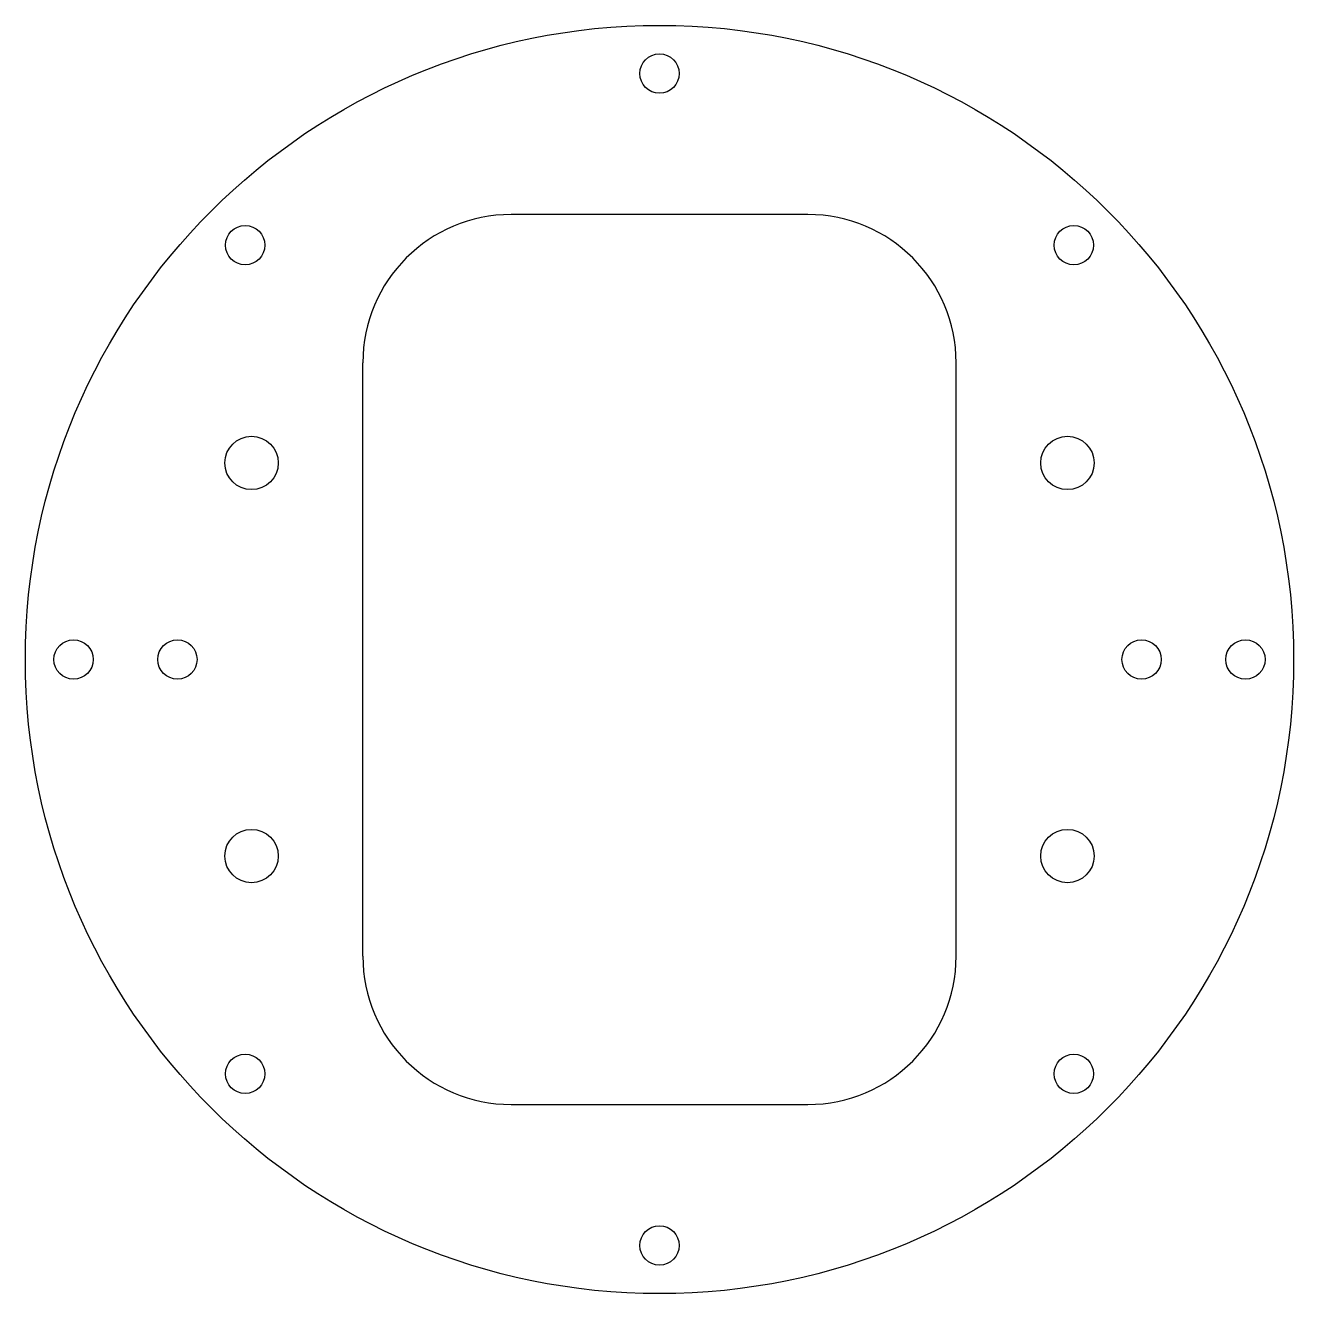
# Model space of a CAD drawing. Header units: millimetres. Extents: x -86 to 85, y -85 to 86.
import ezdxf

# ---------------------------------------------------------------- set-up
doc = ezdxf.new("R2010")
doc.units = ezdxf.units.MM

msp = doc.modelspace()

# ---------------------------------------------------------------- linework, layer by layer
at = {"color": 7, "linetype": 'Continuous', "lineweight": 25}
for p, q in [((20, 60), (-20, 60)), ((-40, -40), (-40, 40)), ((40, -40), (40, 40)), ((-20, -60), (20, -60))]:
    msp.add_line(p, q, dxfattribs=at)
for centre, radius in [((0, 0), 85.5), ((0, 79), 2.65), ((-55.86, 55.86), 2.65), ((55.86, 55.86), 2.65), ((-55, 26.5), 3.6), ((55, 26.5), 3.6), ((-79, 0), 2.65), ((-65, 0), 2.65), ((65, 0), 2.65), ((79, 0), 2.65), ((-55, -26.5), 3.6), ((55, -26.5), 3.6), ((-55.86, -55.86), 2.65), ((55.86, -55.86), 2.65), ((0, -79), 2.65)]:
    msp.add_circle(centre, radius, dxfattribs=at)
for centre, start, end in [((-20, 40), 90, 180), ((20, 40), 0, 90), ((-20, -40), 180, 270), ((20, -40), 270, 0)]:
    msp.add_arc(centre, 20, start, end, dxfattribs=at)

doc.saveas('drawing.dxf')
